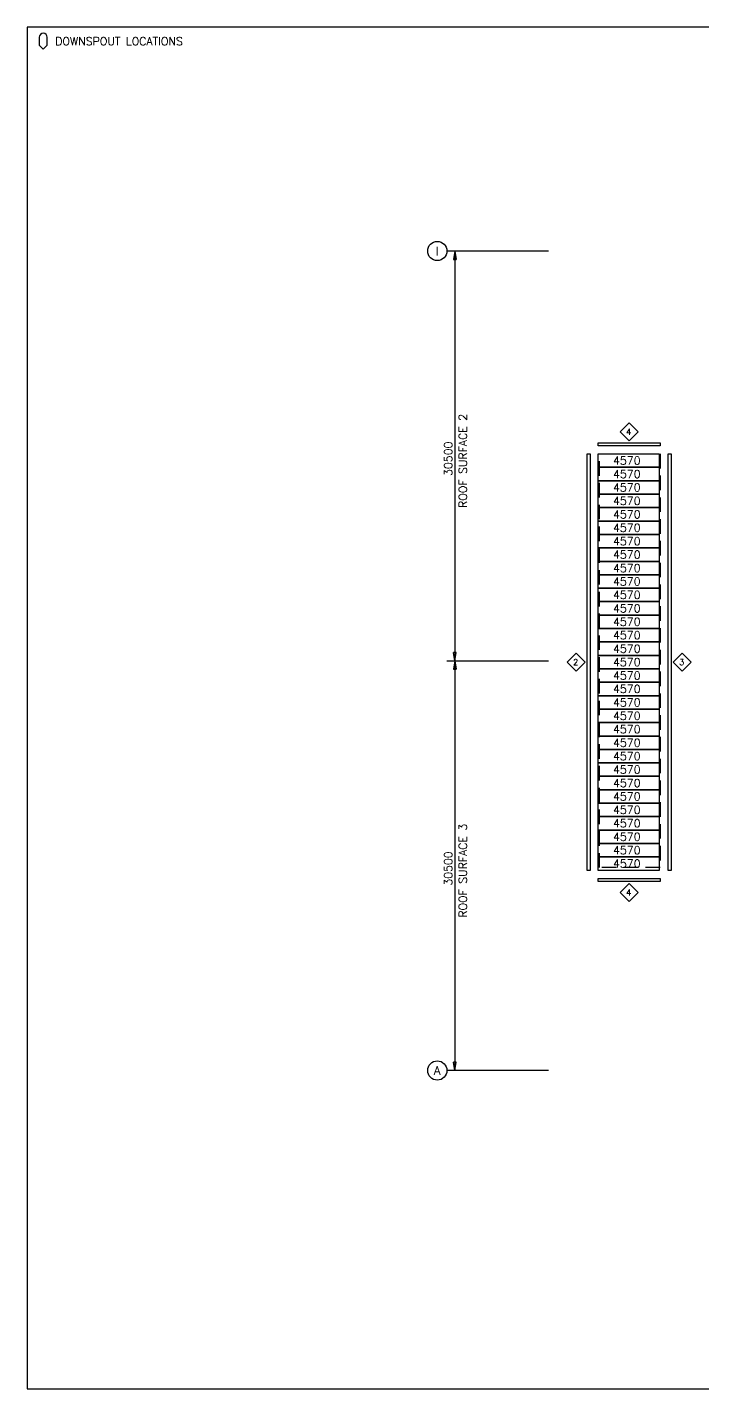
# Model space of a CAD drawing. Extents: x 0 to 143323, y 0 to 101350.
# Drawn here: x 0 to 50303, y 0 to 101350 of the extents above; entities that cross this region are included whole.
import ezdxf
from ezdxf.enums import TextEntityAlignment as Align

# ---------------------------------------------------------------- set-up
doc = ezdxf.new("R2010")
doc.units = 0
doc.linetypes.add('CONTIN', pattern=[0])
doc.linetypes.add('DASHED', pattern=[1620.9, 1083.5, -537.4])
doc.layers.get('0').update_dxf_attribs({"linetype": 'CONTIN'})
for name, color, linetype in [('1', 7, 'CONTIN'), ('11', 7, 'CONTIN'), ('12', 6, 'CONTIN'), ('13', 1, 'CONTIN'), ('14', 7, 'CONTIN'), ('15', 7, 'CONTIN'), ('2', 6, 'CONTIN'), ('22', 7, 'CONTIN'), ('3', 7, 'CONTIN'), ('5', 5, 'DASHED')]:
    doc.layers.add(name, color=color, linetype=linetype)
doc.styles.add('SIMPLEX', font='SIMPLEX')

# ---------------------------------------------------------------- blocks, each defined once
blk = doc.blocks.new('DIAMOND')
for p, q in [((0, 25.4), (-12.7, 12.7)), ((12.7, 12.7), (0, 25.4)), ((-12.7, 12.7), (0, 0)), ((0, 0), (12.7, 12.7))]:
    blk.add_line(p, q)
blk = doc.blocks.new('ARROW')
for p, q in [((0, 0), (-619.73676, 103.289467)), ((-619.73676, 103.289467), (-619.73676, -103.28947)), ((0, 0), (-619.73676, -103.28947))]:
    blk.add_line(p, q)
blk = doc.blocks.new('ROFSHT')
at = {"layer": '1'}
for p, q in [((-9843.9268, 46495.9063), (-9843.9268, 46734.2656)), ((-9843.9268, 46734.2656), (-5243.9268, 46734.2656)), ((-5243.9268, 46734.2656), (-5243.9268, 46495.9063)), ((-10678.188, 14900.0244), (-10678.188, 45900.0039)), ((-10678.188, 45900.0039), (-10439.828, 45900.0039)), ((-10439.828, 45900.0039), (-10439.828, 14900.0244)), ((-5243.9268, 46495.9063), (-9843.9268, 46495.9063)), ((-9843.9268, 44900.0078), (-9843.9268, 45900.0039)), ((-9843.9268, 45900.0039), (-5293.9268, 45900.0039)), ((-5293.9268, 45900.0039), (-5293.9268, 44900.0078)), ((-4648.0259, 14900.0244), (-4648.0259, 45900.0039)), ((-4648.0259, 45900.0039), (-4409.6655, 45900.0039)), ((-4409.6655, 45900.0039), (-4409.6655, 14900.0244)), ((-5293.9268, 44900.0078), (-9843.9268, 44900.0078)), ((-9843.9268, 43900.0039), (-9843.9268, 44900.0078)), ((-9843.9268, 44900.0078), (-5293.9268, 44900.0078)), ((-5293.9268, 44900.0078), (-5293.9268, 43900.0039)), ((-5293.9268, 43900.0039), (-9843.9268, 43900.0039)), ((-9843.9268, 42900.0039), (-9843.9268, 43900.0039)), ((-9843.9268, 43900.0039), (-5293.9268, 43900.0039)), ((-5293.9268, 43900.0039), (-5293.9268, 42900.0039)), ((-5293.9268, 42900.0039), (-9843.9268, 42900.0039)), ((-9843.9268, 41900.0078), (-9843.9268, 42900.0039)), ((-9843.9268, 42900.0039), (-5293.9268, 42900.0039)), ((-5293.9268, 42900.0039), (-5293.9268, 41900.0078)), ((-5293.9268, 41900.0078), (-9843.9268, 41900.0078)), ((-9843.9268, 40900.0078), (-9843.9268, 41900.0078)), ((-9843.9268, 41900.0078), (-5293.9268, 41900.0078)), ((-5293.9268, 41900.0078), (-5293.9268, 40900.0078)), ((-5293.9268, 40900.0078), (-9843.9268, 40900.0078)), ((-9843.9268, 39900.0078), (-9843.9268, 40900.0078)), ((-9843.9268, 40900.0078), (-5293.9268, 40900.0078)), ((-5293.9268, 40900.0078), (-5293.9268, 39900.0078)), ((-5293.9268, 39900.0078), (-9843.9268, 39900.0078)), ((-9843.9268, 38900.0078), (-9843.9268, 39900.0078)), ((-9843.9268, 39900.0078), (-5293.9268, 39900.0078)), ((-5293.9268, 39900.0078), (-5293.9268, 38900.0078)), ((-5293.9268, 38900.0078), (-9843.9268, 38900.0078)), ((-9843.9268, 37900.0078), (-9843.9268, 38900.0078)), ((-9843.9268, 38900.0078), (-5293.9268, 38900.0078)), ((-5293.9268, 38900.0078), (-5293.9268, 37900.0078)), ((-5293.9268, 37900.0078), (-9843.9268, 37900.0078)), ((-9843.9268, 36900.0117), (-9843.9268, 37900.0078)), ((-9843.9268, 37900.0078), (-5293.9268, 37900.0078)), ((-5293.9268, 37900.0078), (-5293.9268, 36900.0117)), ((-5293.9268, 36900.0117), (-9843.9268, 36900.0117)), ((-9843.9268, 35900.0078), (-9843.9268, 36900.0117)), ((-9843.9268, 36900.0117), (-5293.9268, 36900.0117)), ((-5293.9268, 36900.0117), (-5293.9268, 35900.0078)), ((-5293.9268, 35900.0078), (-9843.9268, 35900.0078)), ((-9843.9268, 34900.0078), (-9843.9268, 35900.0078)), ((-9843.9268, 35900.0078), (-5293.9268, 35900.0078)), ((-5293.9268, 35900.0078), (-5293.9268, 34900.0078)), ((-5293.9268, 34900.0078), (-9843.9268, 34900.0078)), ((-9843.9268, 33900.0117), (-9843.9268, 34900.0078)), ((-9843.9268, 34900.0078), (-5293.9268, 34900.0078)), ((-5293.9268, 34900.0078), (-5293.9268, 33900.0117)), ((-5293.9268, 33900.0117), (-9843.9268, 33900.0117)), ((-9843.9268, 32900.0117), (-9843.9268, 33900.0117)), ((-9843.9268, 33900.0117), (-5293.9268, 33900.0117)), ((-5293.9268, 33900.0117), (-5293.9268, 32900.0117)), ((-5293.9268, 32900.0117), (-9843.9268, 32900.0117)), ((-9843.9268, 31900.0137), (-9843.9268, 32900.0117)), ((-9843.9268, 32900.0117), (-5293.9268, 32900.0117)), ((-5293.9268, 32900.0117), (-5293.9268, 31900.0137)), ((-5293.9268, 31900.0137), (-9843.9268, 31900.0137)), ((-9843.9268, 30900.0137), (-9843.9268, 31900.0137)), ((-9843.9268, 31900.0137), (-5293.9268, 31900.0137)), ((-5293.9268, 31900.0137), (-5293.9268, 30900.0137)), ((-5293.9268, 30900.0137), (-9843.9268, 30900.0137)), ((-9843.9268, 29900.0137), (-9843.9268, 30900.0137)), ((-9843.9268, 30900.0137), (-5293.9268, 30900.0137)), ((-5293.9268, 30900.0137), (-5293.9268, 29900.0137)), ((-5293.9268, 29900.0137), (-9843.9268, 29900.0137)), ((-9843.9268, 28900.0156), (-9843.9268, 29900.0137)), ((-9843.9268, 29900.0137), (-5293.9268, 29900.0137)), ((-5293.9268, 29900.0137), (-5293.9268, 28900.0156)), ((-5293.9268, 28900.0156), (-9843.9268, 28900.0156)), ((-9843.9268, 27900.0137), (-9843.9268, 28900.0156)), ((-9843.9268, 28900.0156), (-5293.9268, 28900.0156)), ((-5293.9268, 28900.0156), (-5293.9268, 27900.0137)), ((-5293.9268, 27900.0137), (-9843.9268, 27900.0137)), ((-9843.9268, 26900.0137), (-9843.9268, 27900.0137)), ((-9843.9268, 27900.0137), (-5293.9268, 27900.0137)), ((-5293.9268, 27900.0137), (-5293.9268, 26900.0137)), ((-5293.9268, 26900.0137), (-9843.9268, 26900.0137)), ((-9843.9268, 25900.0156), (-9843.9268, 26900.0137)), ((-9843.9268, 26900.0137), (-5293.9268, 26900.0137)), ((-5293.9268, 26900.0137), (-5293.9268, 25900.0156)), ((-5293.9268, 25900.0156), (-9843.9268, 25900.0156)), ((-9843.9268, 24900.0156), (-9843.9268, 25900.0156)), ((-9843.9268, 25900.0156), (-5293.9268, 25900.0156)), ((-5293.9268, 25900.0156), (-5293.9268, 24900.0156)), ((-5293.9268, 24900.0156), (-9843.9268, 24900.0156)), ((-9843.9268, 23900.0176), (-9843.9268, 24900.0156)), ((-9843.9268, 24900.0156), (-5293.9268, 24900.0156)), ((-5293.9268, 24900.0156), (-5293.9268, 23900.0176)), ((-5293.9268, 23900.0176), (-9843.9268, 23900.0176)), ((-9843.9268, 22900.0176), (-9843.9268, 23900.0176)), ((-9843.9268, 23900.0176), (-5293.9268, 23900.0176)), ((-5293.9268, 23900.0176), (-5293.9268, 22900.0176)), ((-5293.9268, 22900.0176), (-9843.9268, 22900.0176)), ((-9843.9268, 21900.0176), (-9843.9268, 22900.0176)), ((-9843.9268, 22900.0176), (-5293.9268, 22900.0176)), ((-5293.9268, 22900.0176), (-5293.9268, 21900.0176)), ((-5293.9268, 21900.0176), (-9843.9268, 21900.0176)), ((-9843.9268, 20900.0176), (-9843.9268, 21900.0176)), ((-9843.9268, 21900.0176), (-5293.9268, 21900.0176)), ((-5293.9268, 21900.0176), (-5293.9268, 20900.0176)), ((-5293.9268, 20900.0176), (-9843.9268, 20900.0176)), ((-9843.9268, 19900.0195), (-9843.9268, 20900.0176)), ((-9843.9268, 20900.0176), (-5293.9268, 20900.0176)), ((-5293.9268, 20900.0176), (-5293.9268, 19900.0195)), ((-5293.9268, 19900.0195), (-9843.9268, 19900.0195)), ((-9843.9268, 18900.0215), (-9843.9268, 19900.0195)), ((-9843.9268, 19900.0195), (-5293.9268, 19900.0195)), ((-5293.9268, 19900.0195), (-5293.9268, 18900.0215)), ((-5293.9268, 18900.0215), (-9843.9268, 18900.0215)), ((-9843.9268, 17900.0195), (-9843.9268, 18900.0215)), ((-9843.9268, 18900.0215), (-5293.9268, 18900.0215)), ((-5293.9268, 18900.0215), (-5293.9268, 17900.0195)), ((-5293.9268, 17900.0195), (-9843.9268, 17900.0195)), ((-9843.9268, 16900.0195), (-9843.9268, 17900.0195)), ((-9843.9268, 17900.0195), (-5293.9268, 17900.0195)), ((-5293.9268, 17900.0195), (-5293.9268, 16900.0195)), ((-5293.9268, 16900.0195), (-9843.9268, 16900.0195)), ((-9843.9268, 15900.0205), (-9843.9268, 16900.0195)), ((-9843.9268, 16900.0195), (-5293.9268, 16900.0195)), ((-5293.9268, 16900.0195), (-5293.9268, 15900.0205)), ((-5293.9268, 15900.0205), (-9843.9268, 15900.0205)), ((-9843.9268, 14900.0244), (-9843.9268, 15900.0205)), ((-9843.9268, 15900.0205), (-5293.9268, 15900.0205)), ((-5293.9268, 15900.0205), (-5293.9268, 14900.0244)), ((-10439.828, 14900.0244), (-10678.188, 14900.0244)), ((-5293.9268, 14900.0244), (-9843.9268, 14900.0244)), ((-9843.9268, 14065.7637), (-9843.9268, 14304.125)), ((-9843.9268, 14304.125), (-5243.9268, 14304.125)), ((-5243.9268, 14304.125), (-5243.9268, 14065.7637)), ((-4409.6655, 14900.0244), (-4648.0259, 14900.0244)), ((-5243.9268, 14065.7637), (-9843.9268, 14065.7637))]:
    blk.add_line(p, q, dxfattribs=at)
at = {"layer": '12'}
for p, q in [((-13557.691, 61000.0078), (-21113.715, 61000.0078)), ((-21113.715, 30500.0039), (-13557.691, 30500.0039)), ((-13557.691, 0), (-21113.715, 0))]:
    blk.add_line(p, q, dxfattribs=at)
at = {"layer": '13'}
for centre in [(-21828.795, 61000.0078), (-21828.795, 0)]:
    blk.add_circle(centre, 715.08093, dxfattribs=at)
at = {"layer": '2'}
blk.add_line((-20517.814, 61000.0078), (-20517.814, 0), dxfattribs=at)
at = {"layer": '5'}
for p, q in [((-9743.9268, 45900.0039), (-5243.9268, 45900.0039)), ((-9743.9268, 15100.002), (-9743.9268, 45900.0039)), ((-5243.9268, 45900.0039), (-5243.9268, 15100.002)), ((-5243.9268, 15100.002), (-9743.9268, 15100.002))]:
    blk.add_line(p, q, dxfattribs=at)
at = {"layer": '2'}
for p, rotation in [((-20517.814, 61000.0078), 90), ((-20517.814, 30500.0039), 270), ((-20517.814, 30500.0039), 90), ((-20517.814, 0), 270)]:
    blk.add_blockref('ARROW', p, dxfattribs=dict(at, rotation=rotation))
at = {"layer": '2', "xscale": 52.7864838, "yscale": 52.7864838, "zscale": 52.7864838}
for p in [(-7543.9272, 46877.2852), (-11491.593, 29729.625), (-3596.2617, 29729.625), (-7543.9272, 12581.9697)]:
    blk.add_blockref('DIAMOND', p, dxfattribs=at)
at = {"layer": '11', "style": 'SIMPLEX'}
for p in [(-20716.445, 44260.25), (-20716.445, 13760.248)]:
    blk.add_text('30500', height=595.900757, rotation=90, dxfattribs=at).set_placement(p)
at = {"layer": '13', "style": 'SIMPLEX'}
for s, p in [('I', (-21828.795, 61000.0078)), ('A', (-21828.795, 0))]:
    blk.add_text(s, height=643.57281, dxfattribs=at).set_placement(p, align=Align.MIDDLE_CENTER)
at = {"layer": '15', "style": 'SIMPLEX'}
for s, p in [('ROOF SURFACE 2', (-19623.963, 41876.6445)), ('ROOF SURFACE 3', (-19623.963, 11376.6455))]:
    blk.add_text(s, height=595.900757, rotation=90, dxfattribs=at).set_placement(p)
at = {"layer": '2', "style": 'SIMPLEX'}
for s, p in [('4', (-7767.3906, 47324.207)), ('2', (-11715.056, 30176.5508)), ('3', (-3819.7241, 30176.5508)), ('4', (-7767.3906, 13028.8965))]:
    blk.add_text(s, height=446.92557, dxfattribs=at).set_placement(p)
at = {"layer": '3', "style": 'SIMPLEX'}
for p in [(-8737.3271, 45102.0547), (-8737.3271, 44102.0547), (-8737.3271, 43102.0547), (-8737.3271, 42102.0547), (-8737.3271, 41102.0586), (-8737.3271, 40102.0586), (-8737.3271, 39102.0547), (-8737.3271, 38102.0547), (-8737.3271, 37102.0586), (-8737.3271, 36102.0586), (-8737.3271, 35102.0586), (-8737.3271, 34102.0586), (-8737.3271, 33102.0625), (-8737.3271, 32102.0645), (-8737.3271, 31102.0605), (-8737.3271, 30102.0605), (-8737.3271, 29102.0645), (-8737.3271, 28102.0645), (-8737.3271, 27102.0645), (-8737.3271, 26102.0625), (-8737.3271, 25102.0645), (-8737.3271, 24102.0664), (-8737.3271, 23102.0664), (-8737.3271, 22102.0684), (-8737.3271, 21102.0664), (-8737.3271, 20102.0684), (-8737.3271, 19102.0703), (-8737.3271, 18102.0703), (-8737.3271, 17102.0684), (-8737.3271, 16102.0684), (-8737.3271, 15102.0723)]:
    blk.add_text('4570', height=595.900757, dxfattribs=at).set_placement(p)
blk = doc.blocks.new('SHIELD')
for p, q in [((-12.7, 38.1), (-12.7, 12.7)), ((-12.7, 12.7), (0, 0)), ((0, 0), (12.7, 12.7)), ((12.7, 12.7), (12.7, 38.1))]:
    blk.add_line(p, q)
blk.add_arc((0, 38.1), 12.7, 0, 180)
blk = doc.blocks.new('TBL_DOWN')
at = {"layer": '2', "xscale": 23.460661, "yscale": 23.460661, "zscale": 23.460661}
blk.add_blockref('SHIELD', (1191.80151, -1638.7271), dxfattribs=at)
at = {"layer": '14', "style": 'SIMPLEX'}
blk.add_text('DOWNSPOUT LOCATIONS', height=595.900757, dxfattribs=at).set_placement((2085.65259, -1340.7766))

msp = doc.modelspace()

# ---------------------------------------------------------------- linework, layer by layer
at = {"layer": '22'}
for p, q in [((143323.313, 101350.063), (0, 101350.063)), ((0, 101350.063), (0, 0)), ((0, 0), (143323.313, 0))]:
    msp.add_line(p, q, dxfattribs=at)

# ---------------------------------------------------------------- block references
for name, p in [('TBL_DOWN', (0, 101350.063)), ('ROFSHT', (52361.9063, 23690.748))]:
    msp.add_blockref(name, p)

doc.saveas('drawing.dxf')
